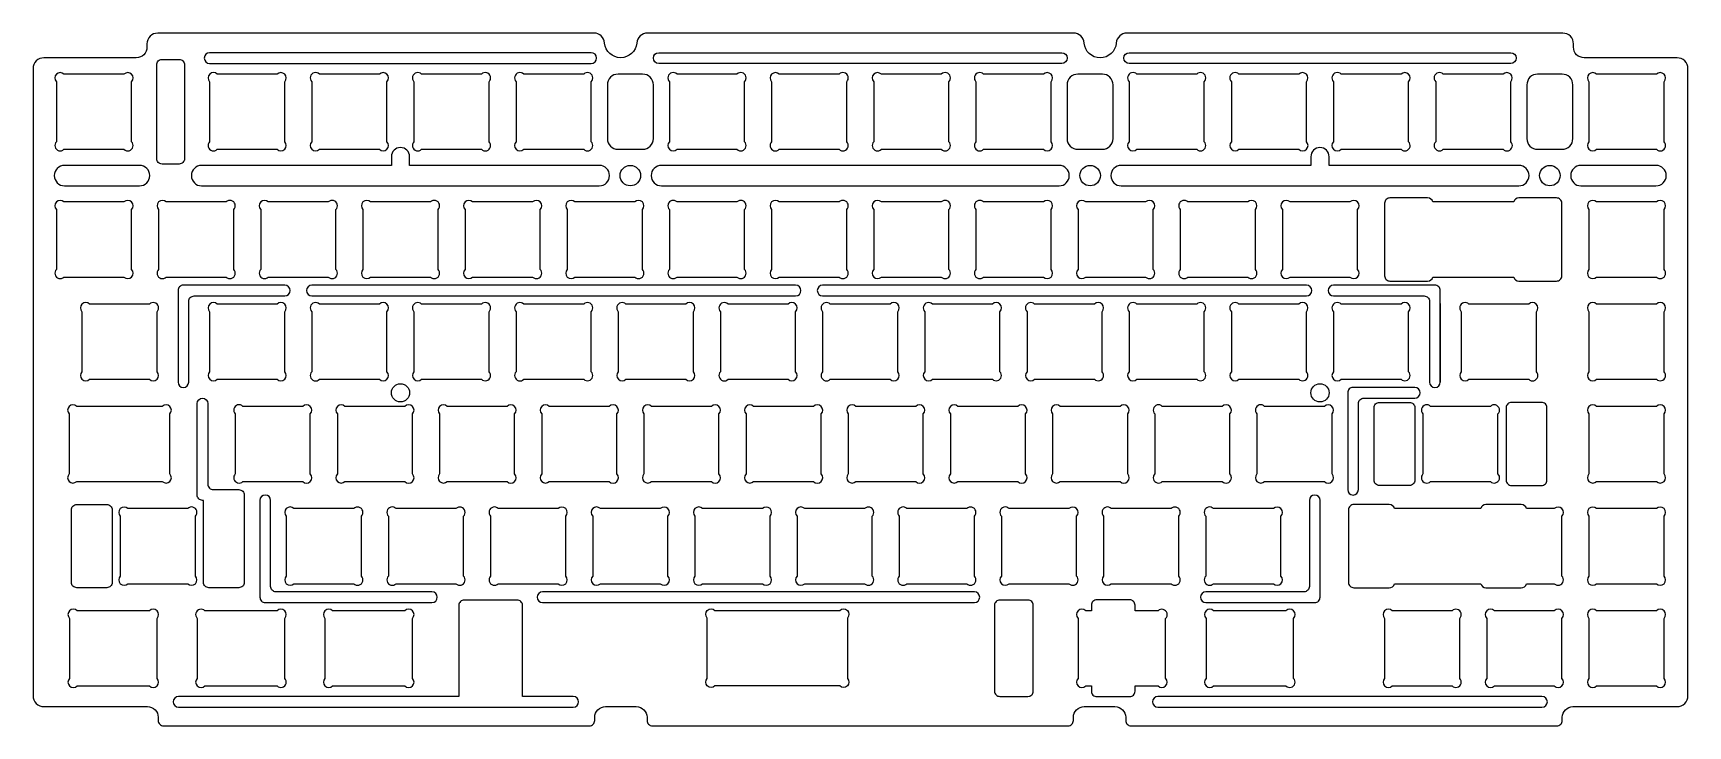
# Model space of a CAD drawing. Header units: millimetres. Extents: x 83 to 392, y 96 to 225.
import ezdxf

# ---------------------------------------------------------------- set-up
doc = ezdxf.new("R2010")
doc.units = ezdxf.units.MM

msp = doc.modelspace()

# ---------------------------------------------------------------- linework, layer by layer
msp.add_line((345.43, 175.1), (345.43, 160.43))
for points in [[(286.77, 97.35, 0.414214), (287.77, 96.35), (367.17, 96.35, 0.414214), (368.17, 97.35), (368.17, 97.95, -0.414214), (370.17, 99.95), (389.6, 99.95, 0.414214), (391.6, 101.95), (391.6, 218.86, 0.414214), (389.6, 220.86), (372.27, 220.86, -0.414214), (370.27, 222.86), (370.27, 223.46, 0.414214), (368.27, 225.46), (287.01, 225.46, 0.390947), (285.01, 223.62, -0.922958), (279.03, 223.62, 0.390947), (277.04, 225.46), (197.6, 225.46, 0.390834), (195.6, 223.62, -0.922594), (189.62, 223.62, 0.390834), (187.63, 225.46), (106.28, 225.46, 0.414214), (104.28, 223.46), (104.28, 222.86, -0.414214), (102.28, 220.86), (85.05, 220.86, 0.414214), (83.05, 218.86), (83.05, 101.95, 0.414214), (85.05, 99.95), (104.37, 99.95, -0.414214), (106.37, 97.95), (106.37, 97.35, 0.414214), (107.37, 96.35), (186.77, 96.35, 0.414214), (187.77, 97.35), (187.77, 97.95, -0.414214), (189.77, 99.95), (195.52, 99.95, -0.414214), (197.52, 97.95), (197.52, 97.35, 0.414214), (198.52, 96.35), (276.02, 96.35, 0.414214), (277.02, 97.35), (277.02, 97.95, -0.414214), (279.02, 99.95), (284.77, 99.95, -0.414214), (286.77, 97.95)], [(107.09, 220.56), (110.29, 220.56, -0.414214), (111.29, 219.56), (111.29, 202.06, -0.414214), (110.29, 201.06), (107.09, 201.06, -0.414214), (106.09, 202.06), (106.09, 219.56, -0.414214)], [(187.12, 219.81, 1), (187.12, 221.81), (115.97, 221.81, 1), (115.97, 219.81)], [(199.7, 221.81), (274.85, 221.81, -1), (274.85, 219.81), (199.7, 219.81, -1)], [(287.42, 219.81, -1), (287.42, 221.81), (358.57, 221.81, -1), (358.57, 219.81)], [(88.81, 203.81), (99.99, 203.81, 1), (101.4, 205.23), (101.4, 216.4, 1), (99.99, 217.81), (88.81, 217.81, 1), (87.4, 216.4), (87.4, 205.23, 1)], [(117.39, 203.81), (128.56, 203.81, 1), (129.97, 205.23), (129.97, 216.4, 1), (128.56, 217.81), (117.39, 217.81, 1), (115.97, 216.4), (115.97, 205.23, 1)], [(136.44, 203.81), (147.61, 203.81, 1), (149.02, 205.23), (149.02, 216.4, 1), (147.61, 217.81), (136.44, 217.81, 1), (135.02, 216.4), (135.02, 205.23, 1)], [(155.49, 203.81), (166.66, 203.81, 1), (168.07, 205.23), (168.07, 216.4, 1), (166.66, 217.81), (155.49, 217.81, 1), (154.07, 216.4), (154.07, 205.23, 1)], [(174.54, 203.81), (185.71, 203.81, 1), (187.12, 205.23), (187.12, 216.4, 1), (185.71, 217.81), (174.54, 217.81, 1), (173.12, 216.4), (173.12, 205.23, 1)], [(198.7, 205.81), (198.7, 215.81, 0.414214), (196.7, 217.81), (192.12, 217.81, 0.414214), (190.12, 215.81), (190.12, 205.81, 0.414214), (192.12, 203.81), (196.7, 203.81, 0.414214)], [(203.11, 203.81), (214.29, 203.81, 1), (215.7, 205.23), (215.7, 216.4, 1), (214.29, 217.81), (203.11, 217.81, 1), (201.7, 216.4), (201.7, 205.23, 1)], [(222.16, 203.81), (233.34, 203.81, 1), (234.75, 205.23), (234.75, 216.4, 1), (233.34, 217.81), (222.16, 217.81, 1), (220.75, 216.4), (220.75, 205.23, 1)], [(241.21, 203.81), (252.39, 203.81, 1), (253.8, 205.23), (253.8, 216.4, 1), (252.39, 217.81), (241.21, 217.81, 1), (239.8, 216.4), (239.8, 205.23, 1)], [(260.26, 203.81), (271.44, 203.81, 1), (272.85, 205.23), (272.85, 216.4, 1), (271.44, 217.81), (260.26, 217.81, 1), (258.85, 216.4), (258.85, 205.23, 1)], [(284.42, 205.81), (284.42, 215.81, 0.414214), (282.42, 217.81), (277.85, 217.81, 0.414214), (275.85, 215.81), (275.85, 205.81, 0.414214), (277.85, 203.81), (282.42, 203.81, 0.414214)], [(288.84, 203.81), (300.01, 203.81, 1), (301.42, 205.23), (301.42, 216.4, 1), (300.01, 217.81), (288.84, 217.81, 1), (287.42, 216.4), (287.42, 205.23, 1)], [(307.89, 203.81), (319.06, 203.81, 1), (320.47, 205.23), (320.47, 216.4, 1), (319.06, 217.81), (307.89, 217.81, 1), (306.47, 216.4), (306.47, 205.23, 1)], [(326.94, 203.81), (338.11, 203.81, 1), (339.52, 205.23), (339.52, 216.4, 1), (338.11, 217.81), (326.94, 217.81, 1), (325.52, 216.4), (325.52, 205.23, 1)], [(345.99, 203.81), (357.16, 203.81, 1), (358.57, 205.23), (358.57, 216.4, 1), (357.16, 217.81), (345.99, 217.81, 1), (344.57, 216.4), (344.57, 205.23, 1)], [(370.15, 205.81), (370.15, 215.81, 0.414214), (368.15, 217.81), (363.57, 217.81, 0.414214), (361.57, 215.81), (361.57, 205.81, 0.414214), (363.57, 203.81), (368.15, 203.81, 0.414214)], [(374.56, 203.81), (385.74, 203.81, 1), (387.15, 205.23), (387.15, 216.4, 1), (385.74, 217.81), (374.56, 217.81, 1), (373.15, 216.4), (373.15, 205.23, 1)], [(149.85, 202.43), (149.85, 200.81), (114.47, 200.81, 1), (114.47, 197), (188.62, 197, 1), (188.62, 200.81), (153.25, 200.81), (153.25, 202.43, 1)], [(324.7, 202.43, 1), (321.3, 202.43), (321.3, 200.81), (285.92, 200.81, 1), (285.92, 197), (360.07, 197, 1), (360.07, 200.81), (324.7, 200.81)], [(102.9, 197, 1), (102.9, 200.81), (88.9, 200.81, 1), (88.9, 197)], [(200.2, 200.81, 1), (200.2, 197), (274.35, 197, 1), (274.35, 200.81)], [(371.65, 200.81, 1), (371.65, 197), (385.65, 197, 1), (385.65, 200.81)], [(88.81, 180), (99.99, 180, 1), (101.4, 181.41), (101.4, 192.59, 1), (99.99, 194), (88.81, 194, 1), (87.4, 192.59), (87.4, 181.41, 1)], [(107.86, 180), (119.04, 180, 1), (120.45, 181.41), (120.45, 192.59, 1), (119.04, 194), (107.86, 194, 1), (106.45, 192.59), (106.45, 181.41, 1)], [(126.91, 180), (138.09, 180, 1), (139.5, 181.41), (139.5, 192.59, 1), (138.09, 194), (126.91, 194, 1), (125.5, 192.59), (125.5, 181.41, 1)], [(145.96, 180), (157.14, 180, 1), (158.55, 181.41), (158.55, 192.59, 1), (157.14, 194), (145.96, 194, 1), (144.55, 192.59), (144.55, 181.41, 1)], [(165.01, 180), (176.19, 180, 1), (177.6, 181.41), (177.6, 192.59, 1), (176.19, 194), (165.01, 194, 1), (163.6, 192.59), (163.6, 181.41, 1)], [(184.06, 180), (195.24, 180, 1), (196.65, 181.41), (196.65, 192.59, 1), (195.24, 194), (184.06, 194, 1), (182.65, 192.59), (182.65, 181.41, 1)], [(203.11, 180), (214.29, 180, 1), (215.7, 181.41), (215.7, 192.59, 1), (214.29, 194), (203.11, 194, 1), (201.7, 192.59), (201.7, 181.41, 1)], [(222.16, 180), (233.34, 180, 1), (234.75, 181.41), (234.75, 192.59, 1), (233.34, 194), (222.16, 194, 1), (220.75, 192.59), (220.75, 181.41, 1)], [(241.21, 180), (252.39, 180, 1), (253.8, 181.41), (253.8, 192.59, 1), (252.39, 194), (241.21, 194, 1), (239.8, 192.59), (239.8, 181.41, 1)], [(260.26, 180), (271.44, 180, 1), (272.85, 181.41), (272.85, 192.59, 1), (271.44, 194), (260.26, 194, 1), (258.85, 192.59), (258.85, 181.41, 1)], [(279.31, 180), (290.49, 180, 1), (291.9, 181.41), (291.9, 192.59, 1), (290.49, 194), (279.31, 194, 1), (277.9, 192.59), (277.9, 181.41, 1)], [(298.36, 180), (309.54, 180, 1), (310.95, 181.41), (310.95, 192.59, 1), (309.54, 194), (298.36, 194, 1), (296.95, 192.59), (296.95, 181.41, 1)], [(317.41, 180), (328.59, 180, 1), (330, 181.41), (330, 192.59, 1), (328.59, 194), (317.41, 194, 1), (316, 192.59), (316, 181.41, 1)], [(374.56, 180), (385.74, 180, 1), (387.15, 181.41), (387.15, 192.59, 1), (385.74, 194), (374.56, 194, 1), (373.15, 192.59), (373.15, 181.41, 1)], [(129.97, 176.48, 1), (129.97, 178.48), (111.07, 178.48, 0.414214), (110.07, 177.48), (110.07, 160.43, 1), (112.07, 160.43), (112.07, 175.48, -0.414214), (113.07, 176.48)], [(135.02, 178.48, 1), (135.02, 176.48), (225.22, 176.48, 1), (225.22, 178.48)], [(230.27, 178.48, 1), (230.27, 176.48), (320.47, 176.48, 1), (320.47, 178.48)], [(344.43, 178.48), (325.52, 178.48, 1), (325.52, 176.48), (342.43, 176.48, -0.414214), (343.43, 175.48), (343.43, 160.43, 1), (345.43, 160.43), (345.43, 177.48, 0.414214)], [(93.58, 160.95), (104.75, 160.95, 1), (106.16, 162.36), (106.16, 173.54, 1), (104.75, 174.95), (93.58, 174.95, 1), (92.16, 173.54), (92.16, 162.36, 1)], [(117.39, 160.95), (128.56, 160.95, 1), (129.97, 162.36), (129.97, 173.54, 1), (128.56, 174.95), (117.39, 174.95, 1), (115.97, 173.54), (115.97, 162.36, 1)], [(136.44, 160.95), (147.61, 160.95, 1), (149.02, 162.36), (149.02, 173.54, 1), (147.61, 174.95), (136.44, 174.95, 1), (135.02, 173.54), (135.02, 162.36, 1)], [(155.49, 160.95), (166.66, 160.95, 1), (168.07, 162.36), (168.07, 173.54, 1), (166.66, 174.95), (155.49, 174.95, 1), (154.07, 173.54), (154.07, 162.36, 1)], [(174.54, 160.95), (185.71, 160.95, 1), (187.12, 162.36), (187.12, 173.54, 1), (185.71, 174.95), (174.54, 174.95, 1), (173.12, 173.54), (173.12, 162.36, 1)], [(193.59, 160.95), (204.76, 160.95, 1), (206.17, 162.36), (206.17, 173.54, 1), (204.76, 174.95), (193.59, 174.95, 1), (192.17, 173.54), (192.17, 162.36, 1)], [(212.64, 160.95), (223.81, 160.95, 1), (225.22, 162.36), (225.22, 173.54, 1), (223.81, 174.95), (212.64, 174.95, 1), (211.22, 173.54), (211.22, 162.36, 1)], [(231.69, 160.95), (242.86, 160.95, 1), (244.27, 162.36), (244.27, 173.54, 1), (242.86, 174.95), (231.69, 174.95, 1), (230.27, 173.54), (230.27, 162.36, 1)], [(250.74, 160.95), (261.91, 160.95, 1), (263.32, 162.36), (263.32, 173.54, 1), (261.91, 174.95), (250.74, 174.95, 1), (249.32, 173.54), (249.32, 162.36, 1)], [(269.79, 160.95), (280.96, 160.95, 1), (282.37, 162.36), (282.37, 173.54, 1), (280.96, 174.95), (269.79, 174.95, 1), (268.37, 173.54), (268.37, 162.36, 1)], [(288.84, 160.95), (300.01, 160.95, 1), (301.42, 162.36), (301.42, 173.54, 1), (300.01, 174.95), (288.84, 174.95, 1), (287.42, 173.54), (287.42, 162.36, 1)], [(307.89, 160.95), (319.06, 160.95, 1), (320.47, 162.36), (320.47, 173.54, 1), (319.06, 174.95), (307.89, 174.95, 1), (306.47, 173.54), (306.47, 162.36, 1)], [(326.94, 160.95), (338.11, 160.95, 1), (339.52, 162.36), (339.52, 173.54, 1), (338.11, 174.95), (326.94, 174.95, 1), (325.52, 173.54), (325.52, 162.36, 1)], [(350.75, 160.95), (361.92, 160.95, 1), (363.34, 162.36), (363.34, 173.54, 1), (361.92, 174.95), (350.75, 174.95, 1), (349.34, 173.54), (349.34, 162.36, 1)], [(374.56, 160.95), (385.74, 160.95, 1), (387.15, 162.36), (387.15, 173.54, 1), (385.74, 174.95), (374.56, 174.95, 1), (373.15, 173.54), (373.15, 162.36, 1)], [(114.64, 138.38, -0.414214), (113.64, 139.38), (113.64, 156.43, -1), (115.64, 156.43), (115.64, 141.38, 0.414214), (116.64, 140.38), (121.42, 140.38, -0.414214), (122.42, 139.38), (122.42, 123.1, -0.414214), (121.42, 122.1), (115.82, 122.1, -0.414214), (114.82, 123.1), (114.82, 138.38)], [(330.16, 156.43, -0.414214), (331.16, 157.43), (340.68, 157.43, 1), (340.68, 159.43), (329.16, 159.43, 0.414214), (328.16, 158.43), (328.16, 140.38, 1), (330.16, 140.38)], [(89.78, 154.49), (89.78, 143.31, 1), (91.19, 141.9), (107.13, 141.9, 1), (108.54, 143.31), (108.54, 154.49, 1), (107.13, 155.9), (91.19, 155.9, 1)], [(122.15, 141.9), (133.32, 141.9, 1), (134.74, 143.31), (134.74, 154.49, 1), (133.32, 155.9), (122.15, 155.9, 1), (120.74, 154.49), (120.74, 143.31, 1)], [(141.2, 141.9), (152.37, 141.9, 1), (153.79, 143.31), (153.79, 154.49, 1), (152.37, 155.9), (141.2, 155.9, 1), (139.79, 154.49), (139.79, 143.31, 1)], [(160.25, 141.9), (171.42, 141.9, 1), (172.84, 143.31), (172.84, 154.49, 1), (171.42, 155.9), (160.25, 155.9, 1), (158.84, 154.49), (158.84, 143.31, 1)], [(179.3, 141.9), (190.47, 141.9, 1), (191.89, 143.31), (191.89, 154.49, 1), (190.47, 155.9), (179.3, 155.9, 1), (177.89, 154.49), (177.89, 143.31, 1)], [(198.35, 141.9), (209.52, 141.9, 1), (210.94, 143.31), (210.94, 154.49, 1), (209.52, 155.9), (198.35, 155.9, 1), (196.94, 154.49), (196.94, 143.31, 1)], [(217.4, 141.9), (228.57, 141.9, 1), (229.99, 143.31), (229.99, 154.49, 1), (228.57, 155.9), (217.4, 155.9, 1), (215.99, 154.49), (215.99, 143.31, 1)], [(236.45, 141.9), (247.62, 141.9, 1), (249.04, 143.31), (249.04, 154.49, 1), (247.62, 155.9), (236.45, 155.9, 1), (235.04, 154.49), (235.04, 143.31, 1)], [(255.5, 141.9), (266.67, 141.9, 1), (268.09, 143.31), (268.09, 154.49, 1), (266.67, 155.9), (255.5, 155.9, 1), (254.09, 154.49), (254.09, 143.31, 1)], [(274.55, 141.9), (285.72, 141.9, 1), (287.14, 143.31), (287.14, 154.49, 1), (285.72, 155.9), (274.55, 155.9, 1), (273.14, 154.49), (273.14, 143.31, 1)], [(293.6, 141.9), (304.77, 141.9, 1), (306.19, 143.31), (306.19, 154.49, 1), (304.77, 155.9), (293.6, 155.9, 1), (292.19, 154.49), (292.19, 143.31, 1)], [(312.65, 141.9), (323.82, 141.9, 1), (325.24, 143.31), (325.24, 154.49, 1), (323.82, 155.9), (312.65, 155.9, 1), (311.24, 154.49), (311.24, 143.31, 1)], [(334.08, 156.65), (339.68, 156.65, -0.414214), (340.68, 155.65), (340.68, 142.15, -0.414214), (339.68, 141.15), (334.08, 141.15, -0.414214), (333.08, 142.15), (333.08, 155.65, -0.414214)], [(343.61, 141.9), (354.78, 141.9, 1), (356.19, 143.31), (356.19, 154.49, 1), (354.78, 155.9), (343.61, 155.9, 1), (342.19, 154.49), (342.19, 143.31, 1)], [(364.31, 156.65), (358.71, 156.65, 0.414214), (357.71, 155.65), (357.71, 142.15, 0.414214), (358.71, 141.15), (364.31, 141.15, 0.414214), (365.31, 142.15), (365.31, 155.65, 0.414214)], [(374.56, 141.9), (385.74, 141.9, 1), (387.15, 143.31), (387.15, 154.49, 1), (385.74, 155.9), (374.56, 155.9, 1), (373.15, 154.49), (373.15, 143.31, 1)], [(157.42, 119.33, 1), (157.42, 121.33), (128.34, 121.33, -0.414214), (127.34, 122.33), (127.34, 138.38, 1), (125.34, 138.38), (125.34, 120.33, 0.414214), (126.34, 119.33)], [(322.02, 119.33, 0.414214), (323.02, 120.33), (323.02, 138.38, 1), (321.02, 138.38), (321.02, 122.33, -0.414214), (320.02, 121.33), (301.71, 121.33, 1), (301.71, 119.33)], [(91.19, 137.6), (96.79, 137.6, -0.414214), (97.79, 136.6), (97.79, 123.1, -0.414214), (96.79, 122.1), (91.19, 122.1, -0.414214), (90.19, 123.1), (90.19, 136.6, -0.414214)], [(100.72, 122.85), (111.89, 122.85, 1), (113.31, 124.26), (113.31, 135.44, 1), (111.89, 136.85), (100.72, 136.85, 1), (99.31, 135.44), (99.31, 124.26, 1)], [(131.68, 122.85), (142.85, 122.85, 1), (144.26, 124.26), (144.26, 135.44, 1), (142.85, 136.85), (131.68, 136.85, 1), (130.26, 135.44), (130.26, 124.26, 1)], [(150.73, 122.85), (161.9, 122.85, 1), (163.31, 124.26), (163.31, 135.44, 1), (161.9, 136.85), (150.73, 136.85, 1), (149.31, 135.44), (149.31, 124.26, 1)], [(169.78, 122.85), (180.95, 122.85, 1), (182.36, 124.26), (182.36, 135.44, 1), (180.95, 136.85), (169.78, 136.85, 1), (168.36, 135.44), (168.36, 124.26, 1)], [(188.83, 122.85), (200, 122.85, 1), (201.41, 124.26), (201.41, 135.44, 1), (200, 136.85), (188.83, 136.85, 1), (187.41, 135.44), (187.41, 124.26, 1)], [(207.88, 122.85), (219.05, 122.85, 1), (220.46, 124.26), (220.46, 135.44, 1), (219.05, 136.85), (207.88, 136.85, 1), (206.46, 135.44), (206.46, 124.26, 1)], [(226.93, 122.85), (238.1, 122.85, 1), (239.51, 124.26), (239.51, 135.44, 1), (238.1, 136.85), (226.93, 136.85, 1), (225.51, 135.44), (225.51, 124.26, 1)], [(245.98, 122.85), (257.15, 122.85, 1), (258.56, 124.26), (258.56, 135.44, 1), (257.15, 136.85), (245.98, 136.85, 1), (244.56, 135.44), (244.56, 124.26, 1)], [(265.03, 122.85), (276.2, 122.85, 1), (277.61, 124.26), (277.61, 135.44, 1), (276.2, 136.85), (265.03, 136.85, 1), (263.61, 135.44), (263.61, 124.26, 1)], [(284.08, 122.85), (295.25, 122.85, 1), (296.66, 124.26), (296.66, 135.44, 1), (295.25, 136.85), (284.08, 136.85, 1), (282.66, 135.44), (282.66, 124.26, 1)], [(303.13, 122.85), (314.3, 122.85, 1), (315.71, 124.26), (315.71, 135.44, 1), (314.3, 136.85), (303.13, 136.85, 1), (301.71, 135.44), (301.71, 124.26, 1)], [(374.56, 122.85), (385.74, 122.85, 1), (387.15, 124.26), (387.15, 135.44, 1), (385.74, 136.85), (374.56, 136.85, 1), (373.15, 135.44), (373.15, 124.26, 1)], [(178.04, 121.33, 1), (178.04, 119.33), (258.56, 119.33, 1), (258.56, 121.33)], [(162.42, 101.84), (110.16, 101.84, 1), (110.16, 99.84), (183.77, 99.84, 1), (183.77, 101.84), (174.3, 101.84), (174.3, 118.81, 0.414214), (173.3, 119.81), (163.42, 119.81, 0.414214), (162.42, 118.81)], [(152.37, 103.8, 1), (153.79, 105.21), (153.79, 116.39, 1), (152.37, 117.8), (138.88, 117.8, 1), (137.47, 116.39), (137.47, 105.21, 1), (138.88, 103.8)], [(234.87, 105.2, -1), (233.46, 103.79), (210.17, 103.79, -1), (208.76, 105.2), (208.76, 116.44, -1), (210.17, 117.86), (233.46, 117.86, -1), (234.87, 116.44)], [(269.55, 102.84), (269.55, 118.81, 0.414214), (268.55, 119.81), (263.3, 119.81, 0.414214), (262.3, 118.81), (262.3, 102.84, 0.414214), (263.3, 101.84), (268.55, 101.84, 0.414214)], [(318.07, 116.39, 1), (316.65, 117.8), (303.16, 117.8, 1), (301.75, 116.39), (301.75, 105.21, 1), (303.16, 103.8), (316.65, 103.8, 1), (318.07, 105.21)], [(336.46, 103.8), (347.64, 103.8, 1), (349.05, 105.21), (349.05, 116.39, 1), (347.64, 117.8), (336.46, 117.8, 1), (335.05, 116.39), (335.05, 105.21, 1)], [(355.51, 103.8), (366.69, 103.8, 1), (368.1, 105.21), (368.1, 116.39, 1), (366.69, 117.8), (355.51, 117.8, 1), (354.1, 116.39), (354.1, 105.21, 1)], [(374.56, 103.8), (385.74, 103.8, 1), (387.15, 105.21), (387.15, 116.39, 1), (385.74, 117.8), (374.56, 117.8, 1), (373.15, 116.39), (373.15, 105.21, 1)], [(364.39, 99.84, 1), (364.39, 101.84), (292.77, 101.84, 1), (292.77, 99.84)]]:
    msp.add_lwpolyline(points, format="xyb", close=True)
at = {"linetype": 'Continuous'}
msp.add_lwpolyline([(359.12, 180, 0.34171), (360.09, 179.25), (367.1, 179.25, 0.414214), (368.1, 180.25), (368.1, 193.75, 0.414214), (367.1, 194.75), (360.09, 194.75, 0.341999), (359.12, 194), (344.03, 194, 0.341999), (343.06, 194.75), (336.05, 194.75, 0.414214), (335.05, 193.75), (335.05, 180.25, 0.414214), (336.05, 179.25), (343.06, 179.25, 0.34171), (344.03, 180)], format="xyb", close=True, dxfattribs=at)
for points in [[(360.5, 122.1, 0.354536), (361.51, 122.85), (366.69, 122.85, 1), (368.1, 124.26), (368.1, 135.44, 1), (366.69, 136.85), (361.51, 136.85, 0.341999), (360.54, 137.6), (353.94, 137.6, 0.341999), (352.97, 136.85), (336.89, 136.85, 0.341999), (335.92, 137.6), (329.32, 137.6, 0.414214), (328.32, 136.6), (328.32, 123.1, 0.414214), (329.32, 122.1), (335.87, 122.1, 0.354536), (336.89, 122.85), (352.97, 122.85, 0.34171), (353.94, 122.1), (360.54, 122.1)], [(91.26, 117.8, 1), (89.84, 116.39), (89.84, 105.21, 1), (91.26, 103.8), (104.75, 103.8, 1), (106.16, 105.21), (106.16, 116.39, 1), (104.75, 117.8)], [(115.07, 117.8, 1), (113.65, 116.39), (113.65, 105.21, 1), (115.07, 103.8), (128.56, 103.8, 1.000001), (129.97, 105.21), (129.97, 116.39, 0.999999), (128.56, 117.8), (115.07, 117.8)], [(292.81, 117.8), (288.51, 117.8), (288.51, 118.84, 0.414214), (287.51, 119.84), (281.37, 119.84, 0.414214), (280.37, 118.84), (280.37, 117.8), (279.31, 117.8, 1), (277.9, 116.39), (277.9, 105.21, 1), (279.31, 103.8), (280.37, 103.8), (280.37, 102.8, 0.414214), (281.37, 101.8), (287.51, 101.8, 0.414214), (288.51, 102.8), (288.51, 103.81), (292.8, 103.81, 1), (294.22, 105.23), (294.22, 116.37, 1), (292.8, 117.79)]]:
    msp.add_lwpolyline(points, format="xyb")
for points in [[(89.84, 117.8), (89.84, 117.8), (89.84, 117.8)], [(104.75, 117.8), (91.26, 117.8)], [(106.16, 117.8), (106.16, 117.8), (106.16, 117.8)], [(113.65, 117.8), (113.65, 117.8)], [(294.22, 117.79), (294.22, 117.8), (294.2, 117.8)]]:
    msp.add_lwpolyline(points)
for points in [[(137.47, 117.8)], [(234.87, 117.86)], [(277.9, 117.8)], [(129.97, 103.8)], [(208.76, 103.79)], [(234.87, 103.79)]]:
    msp.add_lwpolyline(points, close=True)
for centre, radius in [((194.41, 198.91), 1.91), ((280.14, 198.91), 1.91), ((365.86, 198.91), 1.91), ((151.55, 158.43), 1.7), ((323, 158.43), 1.7)]:
    msp.add_circle(centre, radius)

doc.saveas('drawing.dxf')
